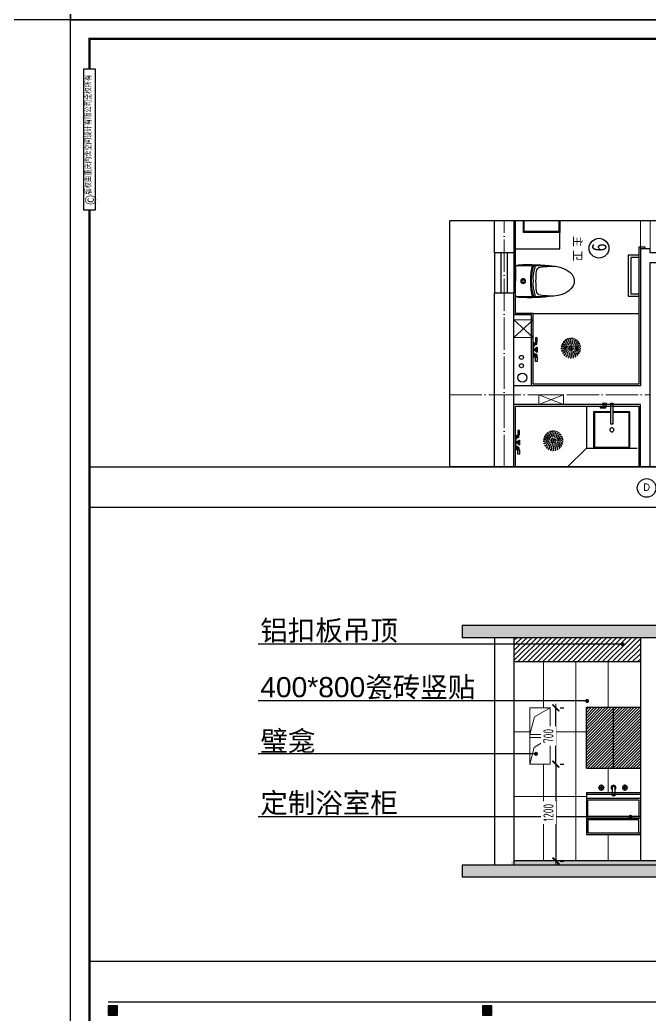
# Model space of a CAD drawing. Header units: inches. Extents: x -50945 to 250244, y -404780 to 18493.
# Drawn here: x 217832 to 225645, y -304744 to -292400 of the extents above; entities that cross this region are included whole.
import ezdxf
from ezdxf.enums import TextEntityAlignment as Align
from ezdxf.xclip import XClip

# ---------------------------------------------------------------- set-up
doc = ezdxf.new("R2010")
doc.units = ezdxf.units.IN
doc.header["$MEASUREMENT"] = 0
for name, pattern in [('ACAD_ISO03W100', [30, 12, -18]), ('DOTE', [2.42, 2, -0.2, 0.02, -0.2]), ('iGo户型优化31', [0.35, 0.25, -0.1])]:
    doc.linetypes.add(name, pattern=pattern)
for name, color, linetype in [('15开关布置图-YJ', 2, 'Continuous'), ('A图框', 7, 'Continuous'), ('D-ARCHI', 250, 'Continuous'), ('IBS-003-建筑窗框', 3, 'Continuous'), ('IBS-182-原建筑非承重墙', 150, 'Continuous'), ('IBS-63-原建筑窗', 63, 'Continuous'), ('IDS-030-造型完成面(看线)', 30, 'Continuous'), ('IDS-32-完成墙面', 32, 'Continuous'), ('IFF-31-卫浴洁具', 31, 'Continuous'), ('iGo户型优化', 7, 'Continuous'), ('IQT-1-图框', 1, 'Continuous'), ('IRC-30-天花轮廓线', 30, 'Continuous'), ('房间编号', 50, 'Continuous')]:
    doc.layers.add(name, color=color, linetype=linetype)
for name, color, linetype, lineweight in [('地面铺装内线', 251, 'Continuous', 5), ('天棚材质标注', 2, 'Continuous', 5), ('门', 65, 'Continuous', 13)]:
    doc.layers.add(name, color=color, linetype=linetype, lineweight=lineweight)
doc.styles.add('04.YBC-外标注3.0', font='', dxfattribs={"width": 0.8, "height": 3})
doc.styles.add('ARI', font='', dxfattribs={"width": 0.8, "height": 200})
doc.styles.add('HBA-DIMT', font='ARCHS.SHX', dxfattribs={"width": 0.8})
doc.styles.add('MtXpl_Arial_Unicode_', font='Arial Unicode.ttf')
doc.styles.add('OPT', font='OPUSTN-H.SHX')
doc.styles.get("Standard").update_dxf_attribs({"font": 'Arial.ttf'})
doc.styles.get('04.YBC-外标注3.0').set_extended_font_data('SimSun')
doc.styles.get('ARI').set_extended_font_data('SimSun')
doc.dimstyles.new('HBA_40', dxfattribs={"dimscale": 50, "dimtxt": 2.5, "dimasz": 0.1, "dimexe": 2, "dimexo": 2.5, "dimgap": 0.6, "dimtad": 1, "dimdec": 0, "dimrnd": 5, "dimzin": 0, "dimtxsty": 'HBA-DIMT', "dimblk": 'HBA_DIMENSION_TICK', "dimblk1": 'HBA_DIMENSION_TICK', "dimblk2": 'HBA_DIMENSION_TICK', "dimcen": 0.125, "dimclrd": 44, "dimclre": 44, "dimclrt": 2, "dimadec": 0, "dimazin": 0, "dimtfac": 1, "dimtdec": 0, "dimtix": 1, "dimtmove": 1, "dimatfit": 3, "dimldrblk": 'HBA_Leader_Dot', "dimfxl": 0, "dimtvp": 1, "dimtfill": 1, "dimtolj": 1, "dimtzin": 0, "dimarcsym": 0})

# ---------------------------------------------------------------- blocks, each defined once
blk = doc.blocks.new('gegeg')
at = {"layer": 'A图框'}
h = blk.add_hatch(color=256, dxfattribs=at)
h.dxf.hatch_style = 1
h.paths.add_polyline_path([(133887, -57733), (134062, -57733), (134062, -57558), (133887, -57558)])
h = blk.add_hatch(color=256, dxfattribs=at)
h.dxf.hatch_style = 1
h.paths.add_polyline_path([(140844, -57733), (141019, -57733), (141019, -57558), (140844, -57558)])
blk.add_line((133887, -57482), (161887, -57482), dxfattribs=at)
for points in [[(162587, -39218), (162587, -60008), (133187, -60008), (133187, -39218)], [(133431, -40125), (133643, -40125), (133643, -42755), (133431, -42755)], [(134062, -57558), (133887, -57558), (133887, -57733), (134062, -57733)], [(141019, -57558), (140844, -57558), (140844, -57733), (141019, -57733)]]:
    blk.add_lwpolyline(points, close=True, dxfattribs=at)
at = {"layer": 'A图框', "const_width": 42}
for points in [[(133537, -40125), (133537, -39568), (162237, -39568), (162237, -57908)], [(133537, -57908), (133537, -42755)]]:
    blk.add_lwpolyline(points, dxfattribs=at)
at = {"layer": 'A图框', "rotation": 90, "style": '04.YBC-外标注3.0'}
for s, insert, char_height, width, attachment_point in [('版权由重庆内舍空间设计有限公司全权所有', (133460, -42471), 105, 2420.6, 1), ('©', (133559, -42567), 210, 191.34, 5)]:
    blk.add_mtext(s, dxfattribs=dict(at, insert=insert, char_height=char_height, width=width, attachment_point=attachment_point))
blk = doc.blocks.new('A$C4f8d1d60')
at = {"color": 8}
for p, q in [((49, 294, 0), (31, 294, 0)), ((31, 294, 0), (31, 239, 0)), ((49, 239, 0), (49, 294, 0)), ((49, 294, 0), (49, 294, 0)), ((4, 244, 0), (0, 244, 0)), ((0, 182, 0), (0, 244, 0)), ((4, 182, 0), (0, 182, 0)), ((0, 112, 0), (0, 182, 0)), ((4, 159, 0), (0, 159, 0)), ((0, 159, 0), (0, 134, 0)), ((4, 134, 0), (0, 134, 0)), ((4, 182, 0), (4, 244, 0)), ((4, 230, 0), (20, 230, 0)), ((4, 195, 0), (20, 195, 0)), ((4, 134, 0), (4, 159, 0)), ((15, 154, 0), (4, 154, 0)), ((15, 139, 0), (4, 139, 0)), ((20, 195, 0), (20, 230, 0)), ((24, 220, 0), (20, 220, 0)), ((24, 206, 0), (20, 206, 0)), ((24, 206, 0), (24, 220, 0)), ((36, 217, 0), (24, 217, 0)), ((44, 209, 0), (24, 209, 0)), ((31, 239, 0), (49, 239, 0)), ((31, 164, 0), (31, 159, 0)), ((31, 159, 0), (36, 159, 0)), ((31, 134, 0), (31, 129, 0)), ((31, 134, 0), (36, 134, 0)), ((36, 217, 0), (36, 239, 0)), ((41, 178, 0), (51, 178, 0)), ((44, 209, 0), (44, 239, 0)), ((51, 118, 0), (51, 178, 0)), ((4, 112, 0), (0, 112, 0)), ((0, 112, 0), (0, 50, 0)), ((4, 50, 0), (0, 50, 0)), ((4, 112, 0), (4, 50, 0)), ((4, 98, 0), (20, 98, 0)), ((4, 63, 0), (20, 63, 0)), ((20, 98, 0), (20, 63, 0)), ((24, 88, 0), (20, 88, 0)), ((24, 74, 0), (20, 74, 0)), ((24, 88, 0), (24, 74, 0)), ((44, 85, 0), (24, 85, 0)), ((36, 77, 0), (24, 77, 0)), ((31, 0, 0), (31, 55, 0)), ((31, 55, 0), (49, 55, 0)), ((49, 0, 0), (31, 0, 0)), ((36, 77, 0), (36, 55, 0)), ((41, 118, 0), (51, 118, 0)), ((44, 85, 0), (44, 55, 0)), ((49, 55, 0), (49, 0, 0)), ((49, 0, 0), (49, 0, 0))]:
    blk.add_line(p, q, dxfattribs=at)
blk.add_circle((31, 147, 0), 9.39, dxfattribs=at)
at = {"color": 8, "linetype": 'ACAD_ISO03W100'}
for centre, radius in [((469, 127, 0), 120), ((469, 127, 0), 118), ((357, 127, 0), 3), ((361, 156, 0), 3), ((367, 133, 0), 3), ((372, 183, 0), 3), ((372, 159, 0), 3), ((377, 127, 0), 3), ((380, 151, 0), 3), ((384, 183, 0), 3), ((388, 140, 0), 3), ((389, 173, 0), 3), ((390, 206, 0), 3), ((395, 162, 0), 3), ((397, 127, 0), 3), ((400, 149, 0), 3), ((401, 203, 0), 3), ((404, 192, 0), 3), ((408, 182, 0), 3), ((408, 136, 0), 3), ((411, 169, 0), 3), ((413, 224, 0), 3), ((416, 159, 0), 3), ((417, 127, 0), 3), ((422, 149, 0), 3), ((423, 206, 0), 3), ((424, 218, 0), 3), ((426, 197, 0), 3), ((427, 185, 0), 3), ((432, 177, 0), 3), ((436, 167, 0), 3), ((437, 127, 0), 3), ((440, 235, 0), 3), ((443, 146, 0), 3), ((445, 216, 0), 3), ((447, 206, 0), 3), ((447, 195, 0), 3), ((448, 134, 0), 3), ((449, 227, 0), 3), ((454, 187, 0), 3), ((457, 177, 0), 3), ((457, 127, 0), 3), ((459, 157, 0), 3), ((462, 148, 0), 3), ((469, 127, 0), 5), ((469, 239, 0), 3), ((469, 219, 0), 3), ((469, 199, 0), 3), ((471, 209, 0), 3), ((475, 229, 0), 3), ((475, 137, 0), 3), ((478, 188, 0), 3), ((479, 157, 0), 3), ((480, 177, 0), 3), ((481, 145, 0), 3), ((491, 195, 0), 3), ((491, 129, 0), 3), ((493, 216, 0), 3), ((494, 205, 0), 3), ((495, 146, 0), 3), ((498, 235, 0), 3), ((501, 223, 0), 3), ((501, 180, 0), 3), ((501, 167, 0), 3), ((501, 127, 0), 3), ((511, 185, 0), 3), ((515, 206, 0), 3), ((515, 195, 0), 3), ((516, 149, 0), 3), ((519, 163, 0), 3), ((521, 127, 0), 3), ((525, 224, 0), 3), ((525, 212, 0), 3), ((527, 169, 0), 3), ((529, 141, 0), 3), ((532, 179, 0), 3), ((534, 192, 0), 3), ((537, 149, 0), 3), ((541, 127, 0), 3), ((544, 159, 0), 3), ((545, 194, 0), 3), ((548, 206, 0), 3), ((549, 173, 0), 3), ((550, 137, 0), 3), ((558, 151, 0), 3), ((560, 172, 0), 3), ((561, 127, 0), 3), ((566, 183, 0), 3), ((569, 147, 0), 3), ((577, 156, 0), 3), ((581, 127, 0), 3), ((361, 98, 0), 3), ((369, 107, 0), 3), ((372, 71, 0), 3), ((377, 81, 0), 3), ((380, 103, 0), 3), ((387, 117, 0), 3), ((389, 81, 0), 3), ((390, 48, 0), 3), ((392, 59, 0), 3), ((394, 94, 0), 3), ((400, 105, 0), 3), ((404, 62, 0), 3), ((406, 74, 0), 3), ((409, 112, 0), 3), ((411, 84, 0), 3), ((412, 42, 0), 3), ((413, 30, 0), 3), ((419, 90, 0), 3), ((422, 104, 0), 3), ((423, 59, 0), 3), ((423, 47, 0), 3), ((427, 69, 0), 3), ((436, 86, 0), 3), ((436, 30, 0), 3), ((437, 74, 0), 3), ((440, 19, 0), 3), ((443, 108, 0), 3), ((444, 49, 0), 3), ((445, 38, 0), 3), ((447, 58, 0), 3), ((450, 115, 0), 3), ((457, 76, 0), 3), ((459, 96, 0), 3), ((459, 65, 0), 3), ((462, 25, 0), 3), ((466, 105, 0), 3), ((467, 45, 0), 3), ((469, 55, 0), 3), ((469, 35, 0), 3), ((469, 15, 0), 3), ((475, 116, 0), 3), ((479, 96, 0), 3), ((480, 76, 0), 3), ((484, 111, 0), 3), ((484, 67, 0), 3), ((489, 27, 0), 3), ((490, 48, 0), 3), ((491, 58, 0), 3), ((493, 38, 0), 3), ((495, 108, 0), 3), ((498, 19, 0), 3), ((501, 86, 0), 3), ((506, 77, 0), 3), ((511, 69, 0), 3), ((512, 57, 0), 3), ((514, 35, 0), 3), ((515, 47, 0), 3), ((516, 104, 0), 3), ((522, 95, 0), 3), ((525, 30, 0), 3), ((527, 84, 0), 3), ((530, 117, 0), 3), ((530, 72, 0), 3), ((534, 62, 0), 3), ((536, 50, 0), 3), ((537, 105, 0), 3), ((543, 91, 0), 3), ((548, 48, 0), 3), ((549, 81, 0), 3), ((550, 113, 0), 3), ((554, 70, 0), 3), ((558, 103, 0), 3), ((565, 94, 0), 3), ((566, 71, 0), 3), ((571, 120, 0), 3), ((577, 98, 0), 3)]:
    blk.add_circle(centre, radius, dxfattribs=at)
at = {"color": 8}
for centre, radius, start, end in [((31, 147, 0), 17.5, 89.9939, 154.6169), ((31, 147, 0), 17.5, 205.3708, 269.9939), ((31, 147, 0), 12.5, 89.9939, 269.9939), ((75, 159, 0), 38.6, 151.0182, 179.603), ((64, 133, 0), 27.5, 176.8326, 212.9544)]:
    blk.add_arc(centre, radius, start, end, dxfattribs=at)
blk = doc.blocks.new('rtger')
at = {"layer": 'IFF-31-卫浴洁具', "ltscale": 0.02}
for p in [(64161, 9478), (64161, 9151)]:
    blk.add_line(p, (64161, 9315), dxfattribs=at)
for radius in [29.6, 16.1]:
    blk.add_circle((64065, 9315), radius, dxfattribs=at)
for centre, radius, start, end in [((64006, 6944), 2577, 87.4001, 97.1336), ((63964, 5198), 4312, 87.5288, 93.6994), ((63943, 9487), 24.1, 108.0596, 207.7967), ((63959, 9491), 18.8, 84.0685, 197.6407), ((63968, 9493), 18.2, 113.5276, 196.6187), ((64121, 9478), 40, 0, 87.4001), ((63693, 8401), 1100, 81.703, 90.3481), ((63840, 9431), 60, 5.3921, 79.5299), ((62528, 9307), 1378, 0.3409, 5.3921), ((63387, 9339), 552, 357.5425, 14.3815), ((63368, 9339), 592, 357.7467, 14.3815), ((63368, 9339), 602, 357.7467, 14.3815), ((62528, 9323), 1378, 354.6079, 359.6591), ((63387, 9291), 552, 345.6185, 2.4575), ((63368, 9291), 592, 345.6185, 2.2533), ((63368, 9291), 602, 345.6185, 2.2533), ((63693, 10228), 1100, 269.6519, 278.297), ((63840, 9199), 60, 280.4701, 354.6079), ((63943, 9143), 24.1, 152.2033, 251.9404), ((63959, 9138), 18.8, 162.3593, 275.9315), ((63968, 9136), 18.2, 163.3813, 246.4724), ((64121, 9151), 40, 272.5999, 0), ((64006, 11686), 2577, 262.8664, 272.5999), ((63964, 13431), 4312, 266.3006, 272.4712)]:
    blk.add_arc(centre, radius, start, end, dxfattribs=at)
blk.add_ellipse((63720, 9315), major_axis=(289, 0), ratio=0.648116, start_param=1.570796, end_param=4.592942, dxfattribs=at)
blk = doc.blocks.new('抖音iGo户型优化-0715')
at = {"layer": 'IFF-31-卫浴洁具'}
for points in [[(13559, -200880), (13529, -200880), (13529, -200630), (13559, -200630)], [(13659, -200640), (13609, -200640), (13609, -200630), (13659, -200630)], [(13649, -200640), (13619, -200640), (13619, -200670), (13649, -200670)], [(13689, -200681), (13619, -200681), (13619, -200671), (13689, -200671)]]:
    blk.add_lwpolyline(points, close=True, dxfattribs=at)
blk.add_lwpolyline([(13559, -200730), (13769, -200730), (13769, -201180), (13319, -201180), (13319, -200730), (13529, -200730)], dxfattribs=at)
at = {"layer": 'iGo户型优化', "color": 251, "ltscale": 333}
blk.add_lwpolyline([(13559, -200740), (13759, -200740), (13759, -201170), (13329, -201170), (13329, -200740), (13529, -200740)], dxfattribs=at)
at = {"layer": 'iGo户型优化', "color": 7}
blk.add_circle((13544, -200955), 25, dxfattribs=at)
blk = doc.blocks.new('thytyhy')
at = {"layer": 'D-ARCHI', "color": 251, "linetype": 'DOTE', "lineweight": 5, "ltscale": 200}
for p, q in [((272120.8, -287587), (272120.8, -281258.6)), ((283241.1, -283068.6), (262913.9, -283068.6))]:
    blk.add_line(p, q, dxfattribs=at)
at = {"layer": 'IBS-003-建筑窗框', "color": 251, "ltscale": 10}
for p, q in [((270360.8, -282948.6), (270860.8, -282948.6)), ((270360.8, -283188.6), (270860.8, -283188.6))]:
    blk.add_line(p, q, dxfattribs=at)
at = {"layer": 'IBS-182-原建筑非承重墙'}
for p, q in [((270360.8, -281158.6), (270360.8, -281258.6)), ((270480.8, -281258.6), (270480.8, -281158.6)), ((270360.8, -281258.6), (270310.8, -281258.6)), ((270310.8, -281258.6), (270310.8, -281378.6)), ((274130.8, -281258.6), (270480.8, -281258.6)), ((270310.8, -281378.6), (272010.8, -281378.6)), ((272010.8, -281378.6), (272010.8, -282948.6)), ((274010.8, -281378.6), (272240.8, -281378.6)), ((272240.8, -281378.6), (272240.8, -282948.6)), ((271130.8, -282728.6), (271130.8, -282948.6)), ((272010.8, -282728.6), (271130.8, -282728.6)), ((269810.8, -282948.6), (270360.8, -282948.6)), ((270360.8, -282948.6), (270360.8, -283188.6)), ((272240.8, -282948.6), (270860.8, -282948.6)), ((270860.8, -282948.6), (270860.8, -283188.6)), ((273560.8, -282948.6), (272240.8, -282948.6)), ((270360.8, -283188.6), (269810.8, -283188.6)), ((273320.8, -283188.6), (270860.8, -283188.6))]:
    blk.add_line(p, q, dxfattribs=at)
for centre, radius in [((271908, -282842), 55), ((271656.5, -282853.4), 25), ((271759.9, -282853.4), 25)]:
    blk.add_circle(centre, radius, dxfattribs=at)
at = {"layer": 'IBS-63-原建筑窗'}
for p, q in [((270360.8, -283028.6), (270860.8, -283028.6)), ((270360.8, -283108.6), (270860.8, -283108.6))]:
    blk.add_line(p, q, dxfattribs=at)
at = {"layer": 'IDS-030-造型完成面(看线)'}
for points in [[(270310.8, -281318.6), (270290.8, -281318.6), (270290.8, -281398.6), (271990.8, -281398.6), (271990.8, -282708.6), (271110.8, -282708.6), (271110.8, -282928.6), (269450.8, -282928.6), (269450.8, -281508.6), (269550.8, -281508.6), (269550.8, -281318.6), (269530.8, -281318.6)], [(274070.8, -282248.6), (274070.8, -282228.6), (273990.8, -282228.6), (273990.8, -282928.6), (272260.8, -282928.6), (272260.8, -281398.6), (273990.8, -281398.6), (273990.8, -281488.6), (274070.8, -281488.6), (274070.8, -281468.6)]]:
    blk.add_lwpolyline(points, dxfattribs=at)
at = {"layer": 'IFF-31-卫浴洁具', "ltscale": 0.02}
for p, q in [((271110.8, -282708.6), (271110.8, -281398.6)), ((272780.8, -282048.6), (272780.8, -281418.6)), ((272260.8, -282048.6), (272780.8, -282048.6)), ((273180.8, -282448.6), (272780.8, -282048.6)), ((270310.8, -282378.6), (269450.8, -282378.6)), ((270310.8, -282928.6), (270310.8, -282378.6))]:
    blk.add_line(p, q, dxfattribs=at)
for points in [[(270387.6, -281398.6), (270387.6, -281528.6), (270897.6, -281528.6), (270897.6, -281398.6)], [(270417.6, -281398.6), (270417.6, -281498.6), (270867.6, -281498.6), (270867.6, -281398.6)]]:
    blk.add_lwpolyline(points, dxfattribs=at)
at = {"layer": '天棚材质标注', "color": 1}
for p, q in [((272120.8, -282638.2), (272240.8, -282334.2)), ((272120.8, -282334.2), (272240.8, -282638.2)), ((271409.7, -282948.6), (271192.1, -282708.6)), ((271192.1, -282948.6), (271409.7, -282708.6))]:
    blk.add_line(p, q, dxfattribs=at)
for points in [[(272240.8, -282334.2), (272120.8, -282334.2), (272120.8, -282638.2), (272240.8, -282638.2)], [(271192.1, -282708.6), (271409.7, -282708.6), (271409.7, -282948.6), (271192.1, -282948.6)]]:
    blk.add_lwpolyline(points, close=True, dxfattribs=at)
at = {"layer": '房间编号'}
blk.add_circle((270302.4, -281892.1), 122.5, dxfattribs=at)
at = {"layer": '门', "color": 8, "lineweight": 5}
blk.add_lwpolyline([(270310.8, -281378.6), (269530.8, -281378.6), (269530.8, -281258.6), (270310.8, -281258.6)], close=True, dxfattribs=at)
at = {"color": 7, "linetype": 'iGo户型优化31', "xscale": -1, "rotation": 90}
blk.add_blockref('抖音iGo户型优化-0715', (71600.6, -268189.2), dxfattribs=at)
at = {"color": 7, "linetype": 'iGo户型优化31', "rotation": 180}
blk.add_blockref('抖音iGo户型优化-0715', (283425.3, -483558.9), dxfattribs=at)
at = {"layer": 'IFF-31-卫浴洁具', "ltscale": 0.02, "xscale": -1}
for name, p, rotation in [('A$C4f8d1d60', (271413.8, -282708.6, 0), 270), ('rtger', (280025.7, -218767.5), 89.99999999999928), ('A$C4f8d1d60', (272563.8, -282928.6, 0), 270)]:
    blk.add_blockref(name, p, dxfattribs=dict(at, rotation=rotation))
at = {"layer": '房间编号', "color": 8, "style": 'MtXpl_Arial_Unicode_'}
blk.add_text('主 卫', height=100, dxfattribs=at).set_placement((270151.8, -282207.8))
at = {"layer": '房间编号', "insert": (270342.9, -281794.3), "char_height": 183.8, "width": 2606.465, "attachment_point": 3, "style": 'ARI'}
blk.add_mtext('9', dxfattribs=at)
blk = doc.blocks.new('TITLE')
at = {"color": 0}
blk.add_line((0, 0), (30.14, 0), dxfattribs=at)
at = {"color": 160}
blk.add_circle((-7.5, 0), 7.5, dxfattribs=at)
at = {"color": 0, "style": 'OPT', "width": 0.95}
for tag, p, height in [('TITLE', (3.68, 2.12), 6), ('SCALE', (3.6, -5.61), 4.02)]:
    blk.add_attdef(tag, p, '', height=height, dxfattribs=at)
blk.add_attdef('NO', text='', height=6, dxfattribs=at).set_placement((-7.5, 0), align=Align.MIDDLE_CENTER)
blk = doc.blocks.new('HBA_DIMENSION_TICK')
at = {"color": 0, "linetype": 'ByBlock'}
for p, q in [((-10, 0), (0, 0)), ((0, 0), (10, 0))]:
    blk.add_line(p, q, dxfattribs=at)
at = {"color": 50, "linetype": 'ByBlock'}
blk.add_solid([(-10, -7), (-7, -10), (7, 10), (10, 7)], dxfattribs=at)
blk = doc.blocks.new('HBA_Leader_Dot')
at = {"color": 0, "linetype": 'ByBlock'}
blk.add_line((-5, 0), (-10, 0), dxfattribs=at)
at = {"color": 0, "linetype": 'ByBlock', "const_width": 5}
blk.add_lwpolyline([(-2.5, 0, 1), (2.5, 0, 1)], format="xyb", close=True, dxfattribs=at)
blk = doc.blocks.new('*D1069')
at = {"layer": 'Defpoints', "color": 0, "transparency": 16777216}
for p in [(224405, -301633), (224405, -302833), (224477, -302833)]:
    blk.add_point(p, dxfattribs=at)
at = {"layer": '天棚材质标注', "color": 44, "lineweight": -2, "transparency": 16777216}
for p, q in [((224477, -301638), (224477, -302828)), ((224530, -301633), (224577, -301633)), ((224530, -302833), (224577, -302833))]:
    blk.add_line(p, q, dxfattribs=at)
at = {"layer": '天棚材质标注', "color": 44, "lineweight": -2, "transparency": 16777216, "xscale": 5, "yscale": 5, "zscale": 5}
for p, rotation in [((224477, -301633), 90), ((224477, -302833), 270)]:
    blk.add_blockref('HBA_DIMENSION_TICK', p, dxfattribs=dict(at, rotation=rotation))
at = {"layer": '天棚材质标注', "color": 2, "transparency": 16777216, "insert": (224385, -302233), "char_height": 125, "attachment_point": 5, "rotation": 90, "style": 'HBA-DIMT', "bg_fill": 3, "box_fill_scale": 1.25, "bg_fill_color": 256, "bg_fill_true_color": 13158600, "bg_fill_transparency": 0}
blk.add_mtext('\\A1;1200', dxfattribs=at)
blk = doc.blocks.new('*D1070')
at = {"layer": 'Defpoints', "color": 0, "transparency": 16777216}
for p in [(224405, -300933), (224477, -300933), (224405, -301633)]:
    blk.add_point(p, dxfattribs=at)
at = {"layer": '天棚材质标注', "color": 44, "lineweight": -2, "transparency": 16777216}
for p, q in [((224477, -301628), (224477, -300938)), ((224530, -300933), (224577, -300933)), ((224530, -301633), (224577, -301633))]:
    blk.add_line(p, q, dxfattribs=at)
at = {"layer": '天棚材质标注', "color": 44, "lineweight": -2, "transparency": 16777216, "xscale": 5, "yscale": 5, "zscale": 5}
for p, rotation in [((224477, -300933), 90), ((224477, -301633), 270)]:
    blk.add_blockref('HBA_DIMENSION_TICK', p, dxfattribs=dict(at, rotation=rotation))
at = {"layer": '天棚材质标注', "color": 2, "transparency": 16777216, "insert": (224385, -301283), "char_height": 125, "attachment_point": 5, "rotation": 90, "style": 'HBA-DIMT', "bg_fill": 3, "box_fill_scale": 1.25, "bg_fill_color": 256, "bg_fill_true_color": 13158600, "bg_fill_transparency": 0}
blk.add_mtext('\\A1;700', dxfattribs=at)

msp = doc.modelspace()

# ---------------------------------------------------------------- hatches: boundary and pattern name
at = {"ltscale": 3}
h = msp.add_hatch(color=8, dxfattribs=at)
h.dxf.hatch_style = 1
h.paths.add_polyline_path([(231889.71, -300062.83), (231889.71, -299912.83), (223315.08, -299912.83), (223315.08, -300062.83)])
h = msp.add_hatch(color=8, dxfattribs=at)
h.dxf.hatch_style = 1
h.paths.add_polyline_path([(223315.08, -302882.83), (223315.08, -303032.83), (231889.71, -303032.83), (231889.71, -302882.83)])
h = msp.add_hatch(dxfattribs=at)
h.set_pattern_fill('AR-CONC', color=8)
h.set_pattern_definition([(50, (-351804.47, -67629.36), (182.18467, -15.939086), [19.05, -209.55]), (355, (-351804.47, -67629.36), (-35.24342, 191.056845), [15.24, -167.640584]), (100.451445, (-351789.3, -67630.7), (146.941247, 175.11775), [16.19001, -178.090245]), (46.1842, (-351804.47, -67578.56), (271.07904, -42.04233), [28.575, -314.325]), (96.63556, (-351781.88, -67582.07), (237.40413, 247.42612), [24.28502, -267.13561]), (351.18415, (-351804.47, -67578.56), (237.40413, 247.42612), [22.85997, -251.45973]), (21, (-351779.07, -67591.26), (151.61439, -102.265198), [19.05, -209.55]), (326, (-351779.07, -67591.26), (61.80203, 184.187966), [15.24, -167.64]), (71.451445, (-351766.44, -67599.79), (213.41642, 81.92277), [16.19001, -178.08994]), (37.5, (-351804.473, -67629.365), (3.088603, 84.555039), [0, -165.608, 0, -170.18, 0, -168.275]), (7.5, (-351804.47, -67629.365), (66.819663, 100.180575), [0, -97.028, 0, -161.798, 0, -64.135]), (327.5, (-351861.115, -67629.365), (135.590595, -5.728744), [0, -63.5, 0, -198.12, 0, -262.89]), (317.5, (-351886.52, -67629.36), (148.129181, 25.42649), [0, -82.55, 0, -131.572, 0, -186.69])])
h.paths.add_polyline_path([(223925.08, -302882.83), (231249.71, -302882.83), (231249.71, -302832.83), (223925.08, -302832.83)])
at = {"layer": 'IRC-30-天花轮廓线'}
h = msp.add_hatch(dxfattribs=at)
h.set_pattern_fill('ANSI31', color=8, scale=200)
h.set_pattern_definition([(45, (-202598.94, -184255.718), (-17.6776695, 17.6776695), [])])
h.paths.add_polyline_path([(225070.08, -300926.83), (224855.08, -300926.83), (224855.08, -301682.83), (225070.08, -301682.83)])
h.paths.add_polyline_path([(225525.08, -300926.83), (225070.08, -300926.83), (225070.08, -301682.83), (225525.08, -301682.83)])
at = {"layer": '天棚材质标注'}
h = msp.add_hatch(dxfattribs=at)
h.set_pattern_fill('ANSI31', color=8, scale=350)
h.paths.add_polyline_path([(225525.08, -300362.83), (225525.08, -300062.83), (223955.08, -300062.83), (223955.08, -300362.83)])

# ---------------------------------------------------------------- linework, layer by layer
at = {"color": 6, "ltscale": 3}
for p, q in [((223315.08, -299912.83), (223315.08, -300062.83)), ((231889.71, -299912.83), (223315.08, -299912.83)), ((231889.71, -300062.83), (223315.08, -300062.83)), ((223315.08, -302882.83), (223315.08, -303032.83)), ((231889.71, -302882.83), (223315.08, -302882.83)), ((231249.71, -302832.83), (223955.08, -302832.83)), ((231889.71, -303032.83), (223315.08, -303032.83))]:
    msp.add_line(p, q, dxfattribs=at)
at = {"layer": 'IBS-003-建筑窗框', "color": 251, "ltscale": 10}
msp.add_line((224876.32, -302482.83), (225525.08, -302482.83), dxfattribs=at)
at = {"layer": 'IBS-182-原建筑非承重墙'}
for p, q in [((223715.08, -300062.83), (223715.08, -302882.83)), ((223955.08, -300062.83), (223955.08, -302882.83)), ((225525.08, -300062.83), (225525.08, -302832.83))]:
    msp.add_line(p, q, dxfattribs=at)
at = {"layer": 'IBS-182-原建筑非承重墙', "color": 8}
msp.add_line((224855.08, -302002.83), (225525.08, -302002.83), dxfattribs=at)
for points in [[(224875.08, -302072.83), (225505.08, -302072.83), (225505.08, -302282.83), (224875.08, -302282.83)], [(224875.08, -302482.83), (225505.08, -302482.83), (225505.08, -302322.83), (224875.08, -302322.83)]]:
    msp.add_lwpolyline(points, close=True, dxfattribs=at)
at = {"layer": 'IDS-32-完成墙面'}
for p, q in [((224855.08, -300926.83), (225525.08, -300926.83)), ((224855.08, -301682.83), (224855.08, -300926.83)), ((225190.08, -301682.83), (225190.08, -300926.83)), ((224855.08, -301682.83), (225525.08, -301682.83)), ((224855.08, -301982.83), (225525.08, -301982.83)), ((224855.08, -302282.83), (225525.08, -302282.83))]:
    msp.add_line(p, q, dxfattribs=at)
for p in [(224855.08, -301178.83), (224855.08, -301430.83)]:
    msp.add_point(p, dxfattribs=at)
at = {"layer": 'IRC-30-天花轮廓线'}
for p, q in [((218693.28, -298444.9), (237830.21, -298444.9)), ((225525.08, -300362.83), (223955.08, -300362.83)), ((225176.39, -301922.97), (225176.39, -302022.97)), ((225206.39, -301922.97), (225206.39, -302022.97)), ((224855.08, -301982.83), (224855.08, -302502.83)), ((224855.08, -302052.83), (225525.08, -302052.83)), ((225206.39, -302022.97), (225176.39, -302022.97)), ((224855.08, -302302.83), (225525.08, -302302.83)), ((224855.08, -302502.83), (225525.08, -302502.83)), ((218693.28, -304074.86), (237830.21, -304074.86))]:
    msp.add_line(p, q, dxfattribs=at)
for points in [[(225036.53, -301926.47), (225011.03, -301926.47, -0.41421356), (225009.03, -301924.47), (225009.03, -301921.47, -0.41421356), (225011.03, -301919.47), (225036.53, -301919.47)], [(225036.53, -301919.47), (225036.53, -301893.97, -0.41421356), (225038.53, -301891.97), (225041.53, -301891.97, -0.41421356), (225043.53, -301893.97), (225043.53, -301919.47)], [(225043.53, -301926.47), (225043.53, -301951.97, -0.41421356), (225041.53, -301953.97), (225038.53, -301953.97, -0.41421356), (225036.53, -301951.97), (225036.53, -301926.47)], [(225043.53, -301919.47), (225069.03, -301919.47, -0.41421356), (225071.03, -301921.47), (225071.03, -301924.47, -0.41421356), (225069.03, -301926.47), (225043.53, -301926.47)], [(225328.63, -301919.47), (225303.13, -301919.47, 0.41421356), (225301.13, -301921.47), (225301.13, -301924.47, 0.41421356), (225303.13, -301926.47), (225328.63, -301926.47)], [(225335.63, -301919.47), (225335.63, -301893.97, 0.41421356), (225333.63, -301891.97), (225330.63, -301891.97, 0.41421356), (225328.63, -301893.97), (225328.63, -301919.47)], [(225328.63, -301926.47), (225328.63, -301951.97, 0.41421356), (225330.63, -301953.97), (225333.63, -301953.97, 0.41421356), (225335.63, -301951.97), (225335.63, -301926.47)], [(225335.63, -301926.47), (225361.13, -301926.47, 0.41421356), (225363.13, -301924.47), (225363.13, -301921.47, 0.41421356), (225361.13, -301919.47), (225335.63, -301919.47)]]:
    msp.add_lwpolyline(points, format="xyb", dxfattribs=at)
for centre, radius, start, end in [((225040.03, -301922.97), 30, 96.699765, 173.300235), ((225040.03, -301922.97), 30, 186.699765, 263.300235), ((225040.03, -301922.97), 30, 6.699765, 83.300235), ((225040.03, -301922.97), 30, 276.699765, 353.300235), ((225191.39, -301922.97), 30, 300, 240), ((225191.39, -301922.97), 15, 0, 180), ((225332.13, -301922.97), 30, 96.699765, 173.300235), ((225332.13, -301922.97), 30, 186.699765, 263.300235), ((225332.13, -301922.97), 30, 6.699765, 83.300235), ((225332.13, -301922.97), 30, 276.699765, 353.300235)]:
    msp.add_arc(centre, radius, start, end, dxfattribs=at)
at = {"layer": '门', "color": 8, "lineweight": 5}
for p, q in [((224325.08, -300362.83), (224325.08, -300932.83)), ((224725.08, -300362.83), (224725.08, -302832.83)), ((225125.08, -300362.83), (225125.08, -300926.83)), ((224155.08, -300932.83), (224155.08, -301632.83)), ((224405.08, -300932.83), (224155.08, -300932.83)), ((224405.08, -300932.83), (224405.08, -301632.83)), ((224155.08, -301232.83), (223955.08, -301232.83)), ((224155.08, -301262.83), (224405.08, -301262.83)), ((224155.08, -301302.83), (224405.08, -301302.83)), ((224855.08, -301232.83), (224405.08, -301232.83)), ((224405.08, -301632.83), (224155.08, -301632.83)), ((224325.08, -301632.83), (224325.08, -302832.83)), ((225125.08, -301682.83), (225125.08, -301982.83)), ((224855.08, -302032.83), (223955.08, -302032.83)), ((225125.08, -302502.83), (225125.08, -302832.83))]:
    msp.add_line(p, q, dxfattribs=at)
for points in [[(224155.08, -301262.83), (224210.21, -301044.2), (224405.08, -300932.83)], [(224155.08, -301632.83), (224209.74, -301423.98), (224405.08, -301302.83)]]:
    msp.add_lwpolyline(points, dxfattribs=at)

# ---------------------------------------------------------------- block references
at = {"layer": '15开关布置图-YJ', "color": 2, "xscale": 1.081091401797356, "yscale": 1.081091401797356, "zscale": 1.081091401797356}
for p in [(42688.17, -227526.41), (74472.26, -227526.41)]:
    msp.add_blockref('gegeg', p, dxfattribs=at)
at = {"layer": 'IQT-1-图框', "color": 50}
ref = msp.add_blockref('TITLE', (225718.08, -298205.82), dxfattribs=dict(at, xscale=15.42853268598075, yscale=15.42853268598075, zscale=15.42853268598075))
ref.add_attrib('NO', 'D', dxfattribs={"layer": '0', "color": 0, "height": 92.57, "style": 'OPT', "width": 0.95}).set_placement((225602.37, -298195.43), align=Align.MIDDLE_CENTER)
ref.add_attrib('SCALE', 'Scale 1 : 30', (225773.57, -298292.3), dxfattribs={"layer": '0', "color": 0, "height": 62.0951, "style": 'OPT', "width": 0.95})
ref.add_attrib('TITLE', 'PLANS (LIVING ROOM)', (225774.82, -298173.15), dxfattribs={"layer": '0', "color": 0, "height": 92.5712, "style": 'OPT', "width": 0.95})
at = {"layer": '天棚材质标注', "color": 6}
ref = msp.add_blockref('thytyhy', (506903.69, -24929.52), dxfattribs=dict(at, rotation=270))
XClip(ref).set_block_clipping_path([(269957.9845054456, -283743.1788301187), (273015.3766991977, -274902.6180230899)])

# ---------------------------------------------------------------- texts
at = {"layer": '15开关布置图-YJ', "color": 241}
for s, p in [('铝扣板吊顶', (220812.28, -300098.47)), ('400*800瓷砖竖贴', (220812.28, -300801.57)), ('璧龛', (220812.28, -301468.55)), ('定制浴室柜', (220812.28, -302238.18))]:
    msp.add_text(s, height=250, dxfattribs=at).set_placement(p)

# ---------------------------------------------------------------- leaders
at = {"layer": '地面铺装内线', "color": 6}
for points in [[(225303.92, -300144.88), (220785.93, -300144.88)], [(224864.73, -300847.98), (220785.93, -300847.98)], [(224230.76, -301503.65), (220785.93, -301503.65)], [(225403.46, -302284.59), (220785.93, -302284.59)]]:
    msp.add_leader(points, dimstyle='HBA_40', override={"dimtad": 0}, dxfattribs=at)

# ---------------------------------------------------------------- next in the draw order: linework, layer by layer
at = {"layer": 'IRC-30-天花轮廓线'}
msp.add_line((218693.28, -297944.9), (237830.21, -297944.9), dxfattribs=at)
msp.add_lwpolyline([(223160.52, -294887.51), (232001.08, -294887.51), (232001.08, -297944.9), (223160.52, -297944.9)], close=True, dxfattribs=at)

# ---------------------------------------------------------------- next in the draw order: block references
at = {"layer": '15开关布置图-YJ', "color": 2, "xscale": 0.6667920000009098, "yscale": 0.6667920000009098, "zscale": 0.6667920000009098}
msp.add_blockref('gegeg', (129651.68, -266250.15), dxfattribs=at)

# ---------------------------------------------------------------- next in the draw order: dimensions: what is measured, and where the dimension line sits
at = {"layer": '天棚材质标注', "color": 6}
dim = msp.add_linear_dim(base=(224477.15, -302832.83), p1=(224405.08, -301632.83), p2=(224405.08, -302832.83), angle=90, dimstyle='HBA_40', dxfattribs=at)
dim.commit()
dim.dimension.update_dxf_attribs({"geometry": '*D1069', "text_midpoint": (224384.65, -302232.83)})

# ---------------------------------------------------------------- next in the draw order: dimensions: what is measured, and where the dimension line sits
dim = msp.add_linear_dim(base=(224477.15, -300932.83), p1=(224405.08, -301632.83), p2=(224405.08, -300932.83), angle=90, dimstyle='HBA_40', dxfattribs=at)
dim.commit()
dim.dimension.update_dxf_attribs({"geometry": '*D1070', "text_midpoint": (224384.65, -301282.83)})

doc.saveas('drawing.dxf')
